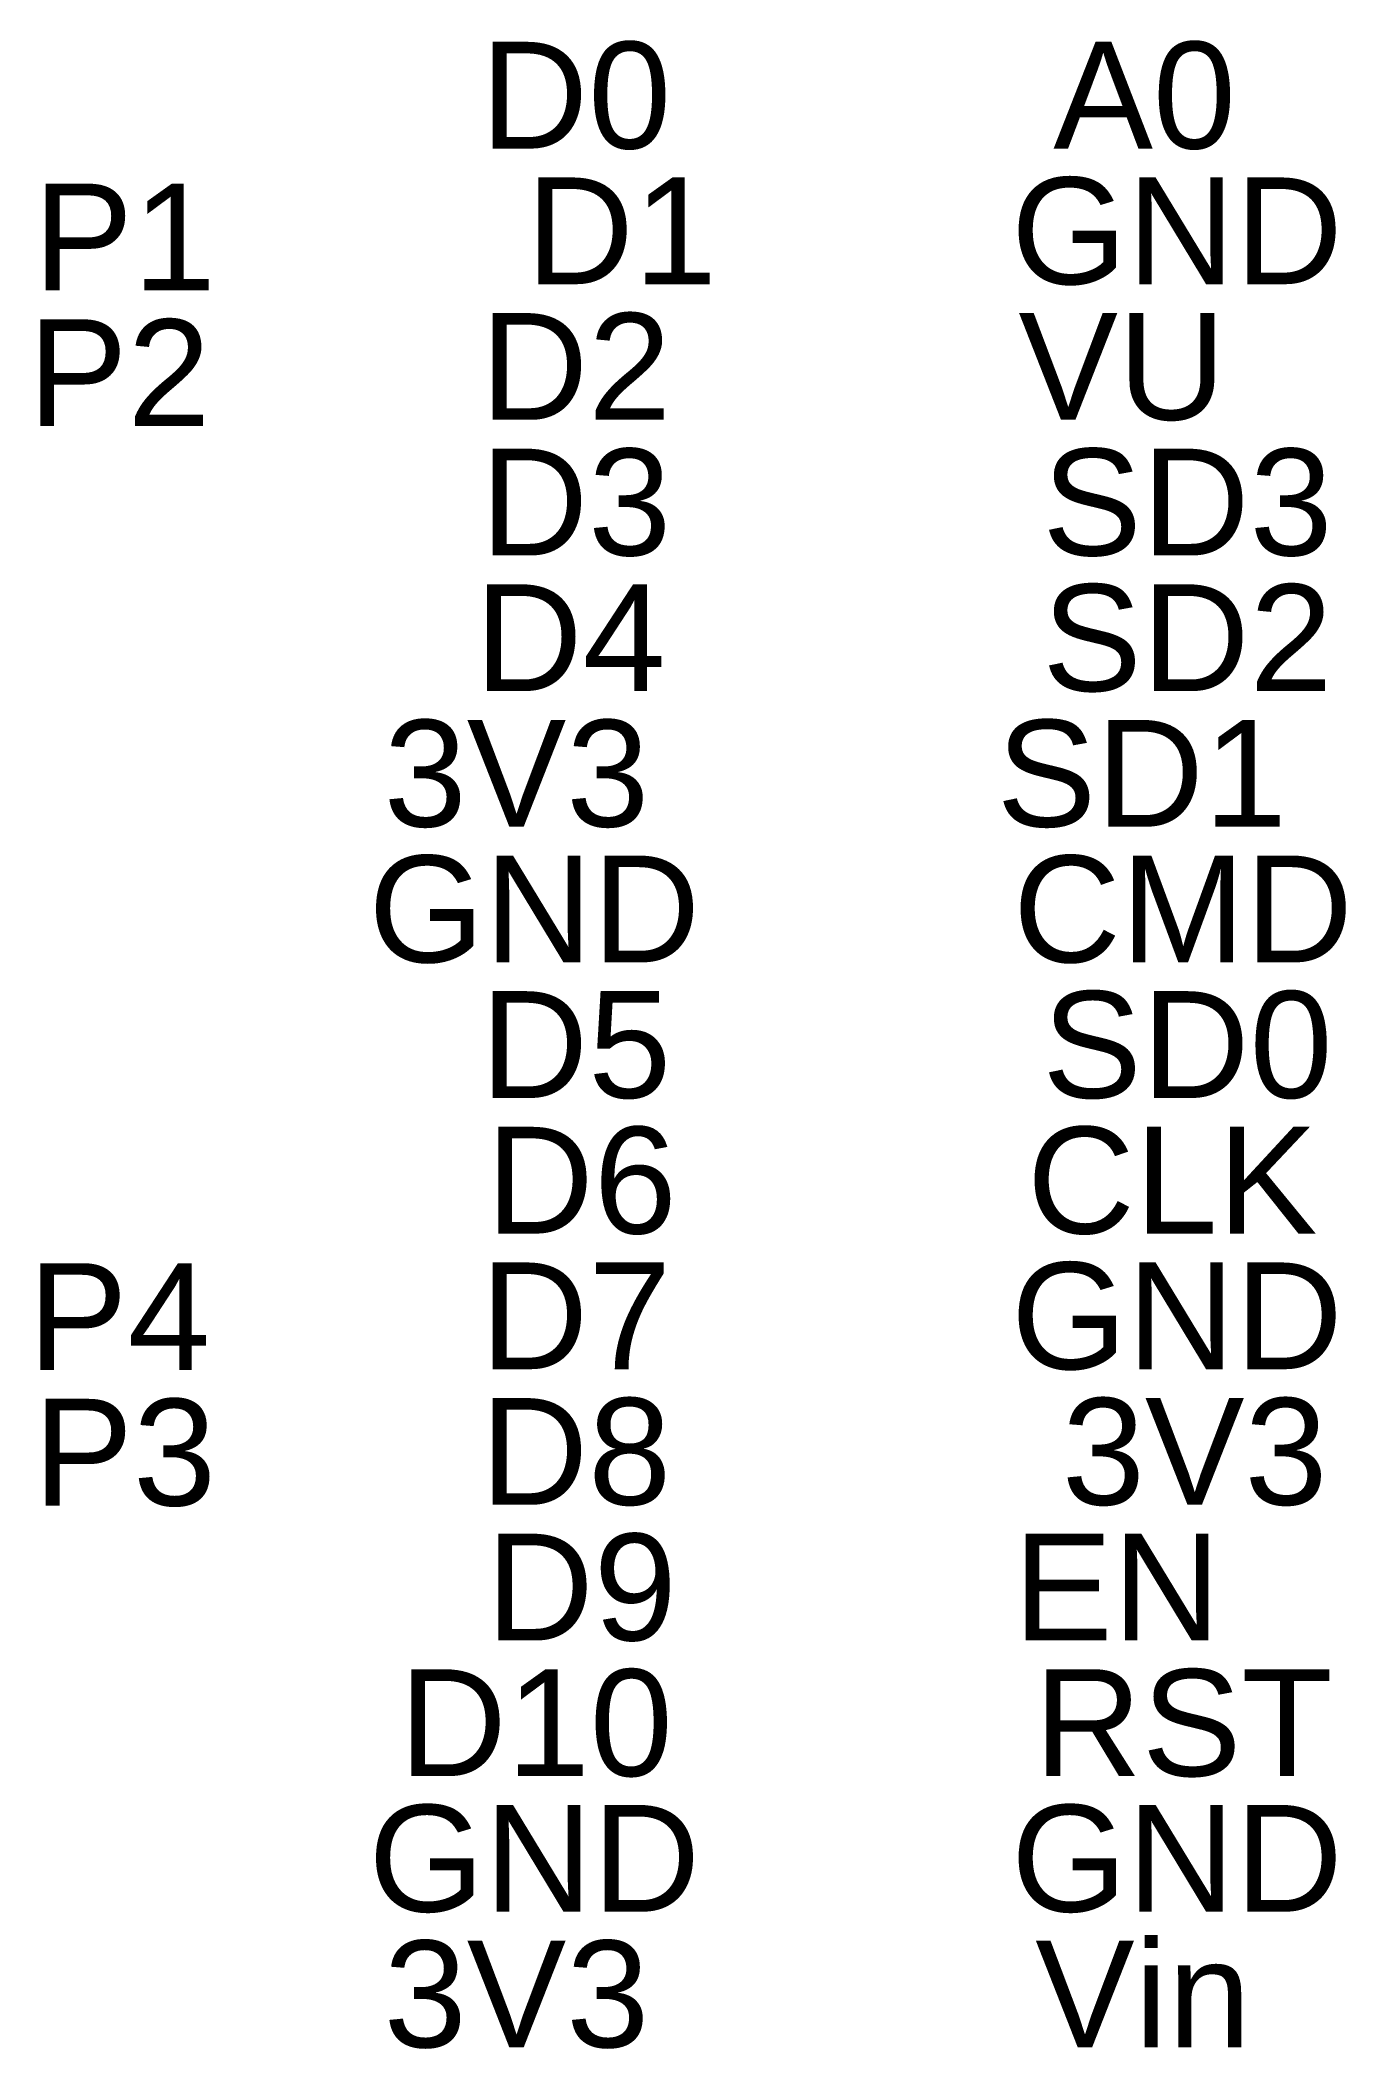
# Model space of a CAD drawing. Header units: millimetres. Extents: x 26 to 132, y 172 to 210.
# Drawn here: x 107.92 to 132.36, y 171.91 to 209.53 of the extents above.
import ezdxf
from ezdxf.enums import TextEntityAlignment as Align

# ---------------------------------------------------------------- set-up
doc = ezdxf.new("R2010")
doc.units = ezdxf.units.MM
for name, color, linetype in [('BUILTINLED', 5, 'Continuous'), ('FAN', 141, 'Continuous'), ('HEAT_PINS', 2, 'Continuous'), ('LED', 3, 'Continuous'), ('SERIAL_COM', 4, 'Continuous'), ('TEMP_SENSOR', 6, 'Continuous')]:
    doc.layers.add(name, color=color, linetype=linetype)
doc.styles.get("Standard").update_dxf_attribs({"font": 'arial.ttf'})

msp = doc.modelspace()

# ---------------------------------------------------------------- texts
for s, p in [('A0', (130.303, 207.495)), ('GND', (132.303, 204.955)), ('VU', (130.113, 202.415)), ('SD3', (132.113, 199.875)), ('SD2', (132.113, 197.335)), ('SD1', (131.258, 194.795)), ('CMD', (132.493, 192.255)), ('SD0', (132.113, 189.715)), ('CLK', (131.827, 187.175)), ('EN', (130.017, 179.555)), ('RST', (132.113, 177.015))]:
    msp.add_text(s, height=2).set_placement(p, align=Align.RIGHT)
for s, p in [('3V3', (114.352, 194.795)), ('D6', (116.266, 187.175)), ('3V3', (114.352, 171.935))]:
    msp.add_text(s, height=2).set_placement(p)
at = {"color": 1}
for s, p in [('GND', (132.303, 174.475)), ('Vin', (130.583, 171.935))]:
    msp.add_text(s, height=2, dxfattribs=at).set_placement(p, align=Align.RIGHT)
at = {"layer": 'BUILTINLED'}
msp.add_text('D4', height=2, dxfattribs=at).set_placement((116.058, 197.335))
at = {"layer": 'FAN'}
for s, p in [('D0', (116.162, 207.495)), ('GND', (114.067, 192.255))]:
    msp.add_text(s, height=2, dxfattribs=at).set_placement(p)
at = {"layer": 'HEAT_PINS'}
for s, p in [('D1', (117.016, 204.955)), ('P1', (107.797, 204.837)), ('P2', (107.693, 202.297)), ('D2', (116.162, 202.415)), ('P4', (107.693, 184.62)), ('D7', (116.162, 184.635)), ('P3', (107.797, 182.08)), ('D8', (116.162, 182.095)), ('GND', (114.067, 174.475))]:
    msp.add_text(s, height=2, dxfattribs=at).set_placement(p)
at = {"layer": 'LED'}
msp.add_text('D5', height=2, dxfattribs=at).set_placement((116.162, 189.715))
at = {"layer": 'SERIAL_COM'}
for s, p in [('D9', (116.266, 179.555)), ('D10', (114.638, 177.015))]:
    msp.add_text(s, height=2, dxfattribs=at).set_placement(p)
at = {"layer": 'TEMP_SENSOR'}
msp.add_text('D3', height=2, dxfattribs=at).set_placement((116.162, 199.875))
for s, p in [('GND', (132.303, 184.635)), ('3V3', (132.017, 182.095))]:
    msp.add_text(s, height=2, dxfattribs=at).set_placement(p, align=Align.RIGHT)

doc.saveas('drawing.dxf')
